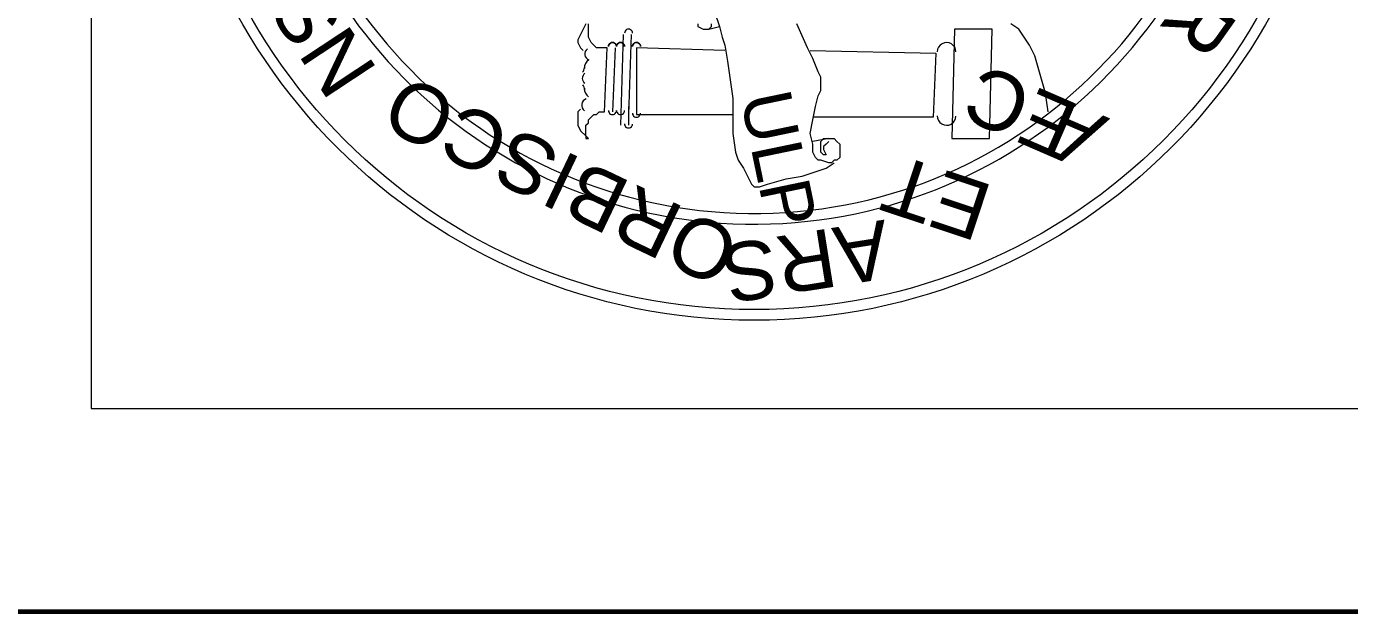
# Model space of a CAD drawing. Header units: millimetres. Extents: x 1.9 to 43.8, y 1.5 to 30.
# Drawn here: x 39.295 to 40.867, y 1.488 to 2.183 of the extents above; entities that cross this region are included whole.
import ezdxf

# ---------------------------------------------------------------- set-up
doc = ezdxf.new("R2010")
doc.units = ezdxf.units.MM
for name, color, linetype in [('PDF_0', 7, 'Continuous'), ('PDF_0.2', 7, 'Continuous'), ('PDF_COTAS', 7, 'Continuous'), ('PDF_Text', 7, 'Continuous')]:
    doc.layers.add(name, color=color, linetype=linetype)
doc.styles.add('PDF TimesNewRomanPSMT', font='arial.ttf')

msp = doc.modelspace()

# ---------------------------------------------------------------- linework, layer by layer
at = {"layer": 'PDF_0', "color": 28, "lineweight": 60, "true_color": 0x0d0d0d}
msp.add_lwpolyline([(1.8617, 1.4881), (43.7853, 1.4881), (43.7853, 29.9844), (1.8617, 29.9844)], close=True, dxfattribs=at)
at = {"layer": 'PDF_0', "lineweight": 18}
msp.add_lwpolyline([(40.1213, 10.7276), (39.372, 10.7276), (39.372, 1.7294), (43.4964, 1.7294), (43.4964, 10.7276)], close=True, dxfattribs=at)
at = {"layer": 'PDF_0.2', "lineweight": 9}
for points in [[(40.0927, 2.2152), (40.1022, 2.2088), (40.1086, 2.2025), (40.1149, 2.193), (40.1181, 2.1834), (40.1213, 2.1707), (40.1244, 2.1612), (40.1276, 2.1422), (40.1308, 2.1199), (40.134, 2.0977), (40.134, 2.0564), (40.1371, 2.0342), (40.1403, 2.0247), (40.1467, 2.0152), (40.1562, 1.9961), (40.1594, 1.9929), (40.1657, 1.9929), (40.1752, 1.9961), (40.1975, 2.0025), (40.2165, 2.0056), (40.226, 2.0088), (40.2356, 2.012), (40.2451, 2.0152), (40.2546, 2.0215)], [(39.953, 2.085), (39.9498, 2.0818), (39.9498, 2.0755), (39.9498, 2.0723), (39.9498, 2.066), (39.953, 2.0596), (39.9593, 2.0533), (39.9593, 2.0501), (39.9625, 2.0501), (39.9593, 2.0533), (39.9593, 2.0596), (39.9593, 2.066), (39.9625, 2.0691), (39.9625, 2.0723), (39.9689, 2.0787), (39.972, 2.0787), (39.9752, 2.0818), (39.9816, 2.0818), (39.9847, 2.158), (39.9784, 2.158), (39.972, 2.158), (39.9689, 2.1612), (39.9657, 2.1644), (39.9625, 2.1707), (39.9625, 2.1739), (39.9625, 2.1803), (39.9625, 2.1866)], [(39.9593, 2.1866), (39.9562, 2.1803), (39.953, 2.1739), (39.9498, 2.1676), (39.9498, 2.1644), (39.953, 2.158), (39.9562, 2.1549)], [(40.0927, 2.1866), (40.0927, 2.1834), (40.099, 2.1803), (40.1022, 2.1803), (40.1054, 2.1803), (40.1086, 2.1834), (40.1086, 2.1866)], [(40.2483, 2.0469), (40.2451, 2.0437), (40.2419, 2.0406), (40.2419, 2.0374), (40.2451, 2.031), (40.2419, 2.031), (40.2387, 2.0342), (40.2387, 2.0374), (40.2387, 2.0437), (40.2387, 2.0469), (40.2419, 2.0501), (40.2483, 2.0501), (40.2514, 2.0501), (40.2546, 2.0501), (40.2578, 2.0469), (40.261, 2.0437), (40.261, 2.0406), (40.261, 2.0374), (40.261, 2.031), (40.261, 2.0279), (40.2578, 2.0247), (40.2546, 2.0247), (40.2514, 2.0215), (40.2483, 2.0215), (40.2387, 2.0247), (40.2356, 2.0247), (40.2324, 2.0279), (40.2292, 2.0342), (40.2292, 2.0437), (40.226, 2.0564), (40.2292, 2.0723), (40.2324, 2.0882), (40.2356, 2.1009), (40.2387, 2.1072), (40.2387, 2.1168), (40.2387, 2.1231), (40.2356, 2.1295), (40.2292, 2.1453), (40.2229, 2.158), (40.2102, 2.1866)], [(40.5086, 2.0818), (40.5055, 2.1041), (40.4991, 2.1263), (40.4928, 2.1485), (40.4864, 2.1612), (40.4801, 2.1707), (40.4737, 2.1803), (40.4642, 2.1866)], [(40.0038, 2.1739), (40.0006, 2.066)], [(40.0133, 2.1739), (40.0101, 2.0787)], [(40.1054, 2.1803), (40.1181, 2.1834)], [(39.9943, 2.158), (39.9911, 2.0818)], [(40.1244, 2.1549), (40.0197, 2.158), (40.0197, 2.0787), (40.134, 2.0787)], [(40.226, 2.1549), (40.3753, 2.1517), (40.3721, 2.0755), (40.2292, 2.0755)], [(40.0101, 2.0882), (40.0101, 2.066)], [(40.2483, 2.0501), (40.2292, 2.0469)]]:
    msp.add_lwpolyline(points, dxfattribs=at)
msp.add_lwpolyline([(40.3975, 2.1803), (40.3943, 2.0501), (40.4388, 2.0501), (40.442, 2.1803)], close=True, dxfattribs=at)
for points in [[(39.9614, 2.1568, 0.618035), (39.9631, 2.1437, 0.276998), (39.9578, 2.1336)], [(39.9583, 2.128, 0.128864), (39.955, 2.1216, 0.128864), (39.958, 2.1155)], [(39.9864, 2.0835, 1.000002), (39.9959, 2.0834, 1.000002), (40.0054, 2.0834)]]:
    msp.add_lwpolyline(points, format="xyb", dxfattribs=at)
for points in [[(39.9959, 2.1596, 1.000002), (39.9864, 2.1597, -1.000002)], [(40.0054, 2.1596, 1.000002), (39.9959, 2.1597, -1.000002)], [(40.0245, 2.1596, 1.000002), (40.0149, 2.1597, -1.000002)]]:
    msp.add_lwpolyline(points, format="xyb", close=True, dxfattribs=at)
msp.add_circle((40.1594, 2.5343), 0.7001, dxfattribs=at)
at = {"layer": 'PDF_0.2', "lineweight": 18}
msp.add_circle((40.1594, 2.5343), 0.6874, dxfattribs=at)
msp.add_arc((40.1594, 2.5343), 0.5858, 181.8926, 176.0424, dxfattribs=at)
at = {"layer": 'PDF_0.2', "lineweight": 9}
for centre, radius, start, end in [((40.1594, 2.5343), 0.5731, 179.7009, 178.2012), ((40.0102, 2.1755), 0.00476, 359.0745, 179.0748), ((40.388, 2.1533), 0.0111, 359.0746, 179.0747), ((39.9498, 2.1343), 0.00794, 317.8044, 3.4751), ((39.9498, 2.1089), 0.00794, 354.6743, 40.345), ((39.9689, 2.1089), 0.0111, 174.6743, 236.6047), ((39.9625, 2.0898), 0.00794, 108.5148, 235.3849), ((40.0197, 2.0803), 0.00476, 179.0745, 359.0748), ((40.388, 2.0771), 0.0111, 179.0746, 359.0747), ((40.0102, 2.0676), 0.00476, 179.0745, 359.0748)]:
    msp.add_arc(centre, radius, start, end, dxfattribs=at)
at = {"layer": 'PDF_COTAS', "lineweight": 18}
msp.add_lwpolyline([(39.372, 1.7294), (43.4964, 1.7294)], dxfattribs=at)

# ---------------------------------------------------------------- texts
at = {"layer": 'PDF_Text', "attachment_point": 4, "style": 'PDF TimesNewRomanPSMT'}
for s, insert, char_height, rotation in [('NSP', (39.6846, 2.112), 0.0695, 123.4505), ('R', (40.7074, 2.2171), 0.0695, 234.7818), ('ÆC', (40.5699, 2.0421), 0.0695, 156.5381), ('ORBISCO', (40.1324, 1.9038), 0.0695, 154.491), ('ULP', (40.1718, 2.1057), 0.05996, 281.7375), ('ET', (40.4348, 1.9603), 0.0695, 161.5987), ('ARS', (40.3197, 1.9201), 0.0695, 188.9914)]:
    msp.add_mtext(s, dxfattribs=dict(at, insert=insert, char_height=char_height, rotation=rotation))

doc.saveas('drawing.dxf')
